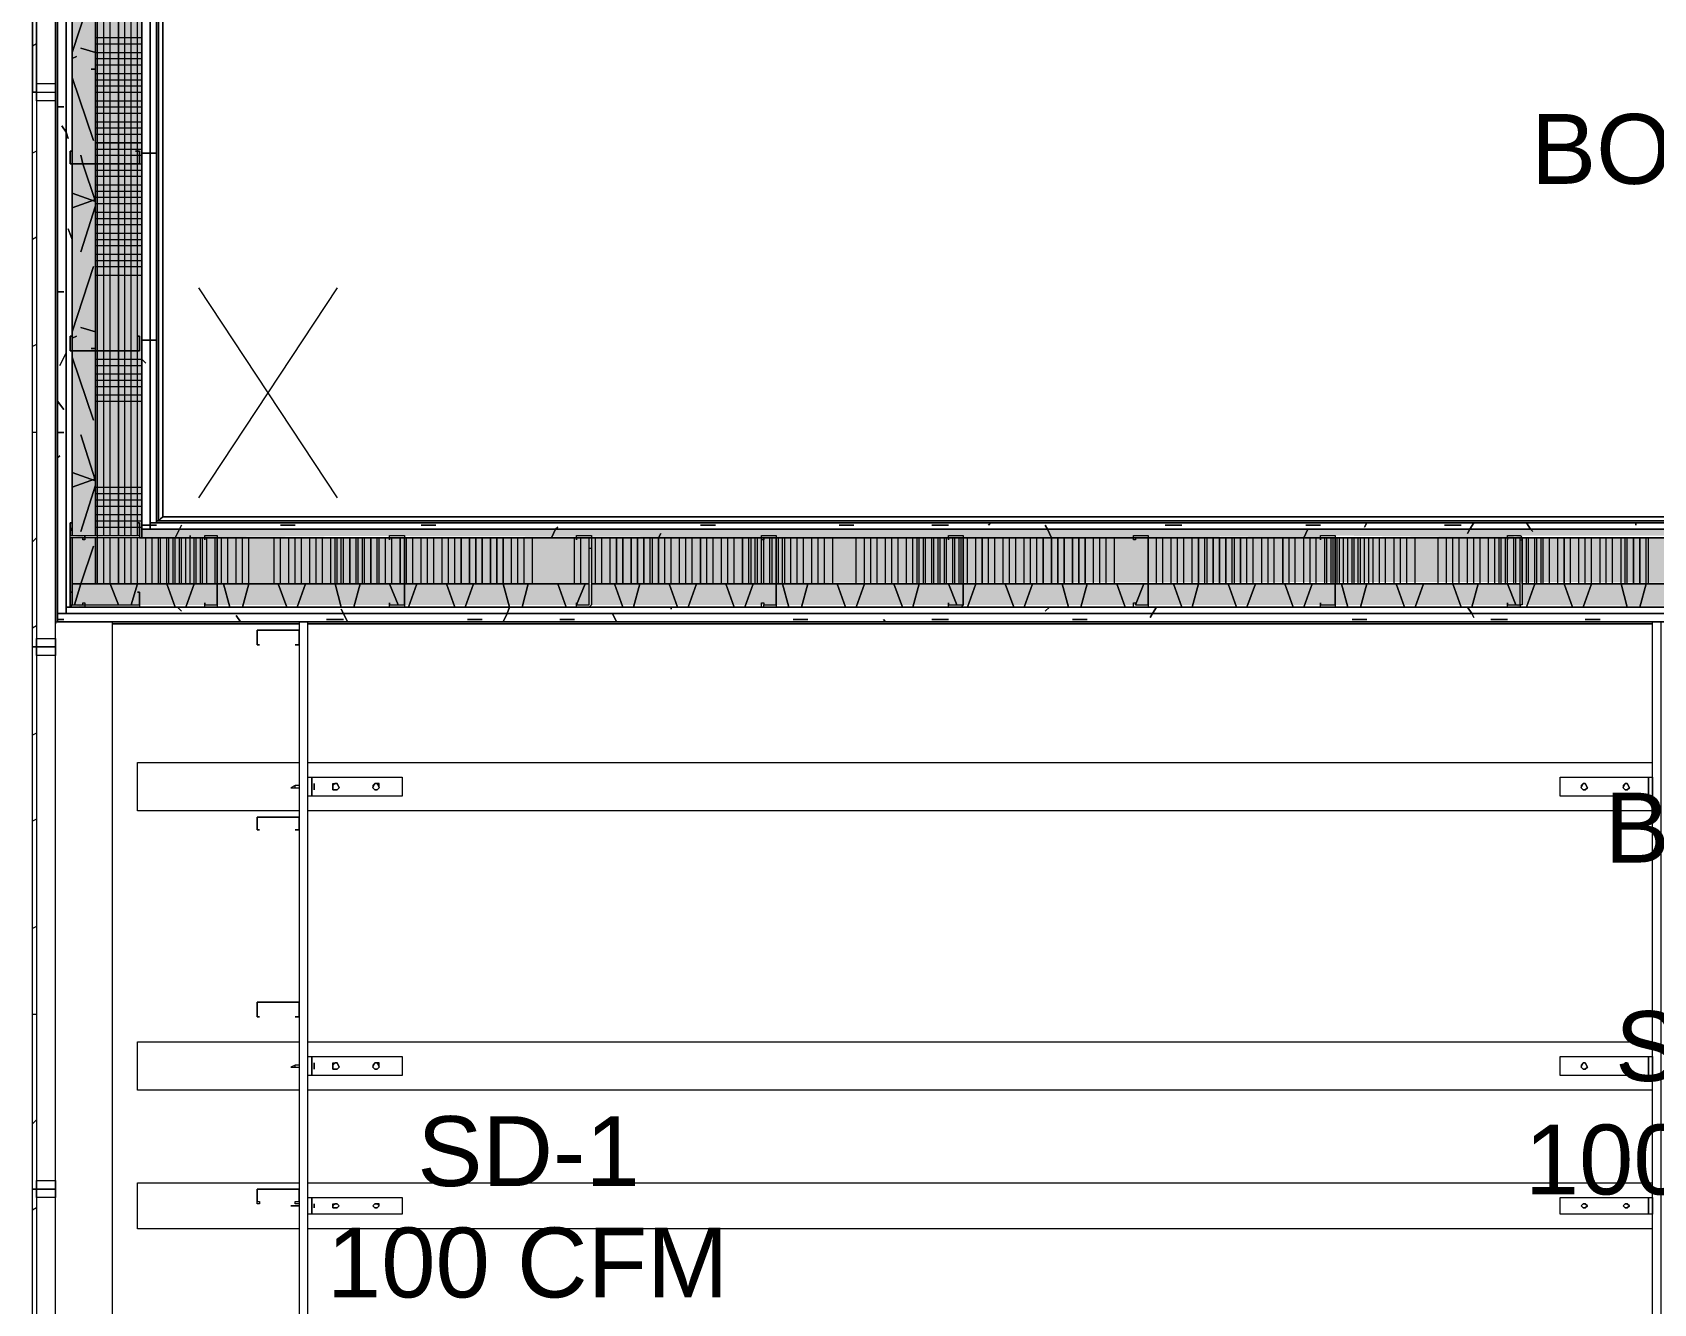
# Model space of a CAD drawing. Header units: metres. Extents: x 98 to 337, y -7 to 53.
# Drawn here: x 118.634 to 122.169, y 17.793 to 20.565 of the extents above; entities that cross this region are included whole.
import ezdxf

# ---------------------------------------------------------------- set-up
doc = ezdxf.new("R2010")
doc.units = ezdxf.units.M
doc.layers.add('PDF_Geometry', color=7, linetype='Continuous', lineweight=0, true_color=0xaaaaaa)
doc.layers.add('PDF_Solid Fills', color=7, linetype='Continuous', lineweight=0, true_color=0xffffff)
doc.layers.add('PDF_Text', color=7, linetype='Continuous', lineweight=0)
doc.styles.add('PDF Helvetica', font='')
doc.styles.get('PDF Helvetica').set_extended_font_data('Helvetica')

msp = doc.modelspace()

# ---------------------------------------------------------------- hatches: boundary and pattern name
at = {"layer": 'PDF_Solid Fills', "lineweight": 0, "transparency": 33554559}
h = msp.add_hatch(color=256, dxfattribs=at)
h.paths.add_polyline_path([(118.7711, 22.3084), (118.7711, 23.8295), (118.7207, 23.8295), (118.7207, 22.3084)])
h.paths.add_polyline_path([(118.7711, 19.4631), (118.7207, 19.4631), (118.7207, 19.3624), (118.7711, 19.3624)])
h.paths.add_polyline_path([(118.7711, 22.3038), (118.7207, 22.3038), (118.7207, 19.4677), (118.7711, 19.4677)])
h = msp.add_hatch(color=256, dxfattribs=at)
h.paths.add_polyline_path([(118.7711, 22.3084), (118.7711, 23.8295), (118.7207, 23.8295), (118.7207, 22.3084)])
h.paths.add_polyline_path([(118.7711, 19.4631), (118.7207, 19.4631), (118.7207, 19.3624), (118.7711, 19.3624)])
h.paths.add_polyline_path([(118.7711, 22.3038), (118.7207, 22.3038), (118.7207, 19.4677), (118.7711, 19.4677)])
for points in [[(118.8674, 19.4677), (118.8719, 19.4632), (118.8719, 23.7241), (118.7711, 23.7241), (118.7711, 19.4677)], [(121.0391, 19.4631), (121.0391, 19.4677), (121.0666, 19.4677), (121.4415, 19.4631), (121.4423, 19.4631), (121.4423, 19.4677), (121.4743, 19.4677), (121.863, 19.4631), (121.8638, 19.4631), (121.8638, 19.4677), (122.2533, 19.4677), (122.2853, 19.4631), (122.2854, 19.4631), (122.2854, 19.4677), (122.5327, 19.4677), (122.5327, 19.4815), (118.872, 19.4815), (118.872, 19.4631), (118.8723, 19.4631), (119.0094, 19.4677), (119.0369, 19.4677), (120.6279, 19.4631), (120.6314, 19.4631), (120.6314, 19.4677), (120.6588, 19.4677), (121.0383, 19.4631)], [(118.8732, 19.4631), (119.4126, 19.4677), (119.4447, 19.4677), (121.2186, 19.4631), (121.2224, 19.4631), (121.2224, 19.4677), (122.5327, 19.4677), (122.5327, 19.4815), (118.872, 19.4815), (118.872, 19.4631)], [(121.8822, 19.3669), (122.6381, 19.3624), (122.6381, 19.4631), (118.7711, 19.4631), (118.7711, 19.3624), (121.8776, 19.3669)], [(122.5236, 19.3165), (122.6885, 19.312), (122.6885, 19.3624), (118.7207, 19.3624), (118.7207, 19.3165)], [(121.8776, 19.3165), (122.6885, 19.312), (122.6885, 19.3624), (118.7253, 19.3624), (118.7253, 19.3165)]]:
    msp.add_hatch(color=256, dxfattribs=at).paths.add_polyline_path(points)
h = msp.add_hatch(color=256, dxfattribs=at)
h.paths.add_polyline_path([(118.7437, 19.4631), (118.7437, 19.4677), (118.7162, 19.4677)])
h.paths.add_polyline_path([(118.7483, 19.312), (118.7483, 19.3165), (118.7162, 19.3165)])
h = msp.add_hatch(color=256, dxfattribs=at)
h.paths.add_polyline_path([(121.8638, 19.4677), (121.8775, 19.4631), (121.8775, 19.4677)])
h.paths.add_polyline_path([(121.8775, 19.3165), (121.8638, 19.3165), (121.8775, 19.312)])

# ---------------------------------------------------------------- linework, layer by layer
at = {"layer": 'PDF_Geometry', "lineweight": 0}
for points in [[(118.6887, 19.4953), (118.6887, 19.2798), (122.7206, 19.2798), (122.7206, 19.4953), (122.7206, 23.692), (122.7206, 23.912), (118.6887, 23.912), (118.6887, 23.692)], [(118.6841, 23.8937), (118.6841, 19.2753)], [(118.6887, 23.8937), (118.6887, 19.2982), (118.7071, 19.2982), (118.7071, 23.8937)], [(122.7023, 19.2982), (122.7023, 19.312), (122.7023, 19.4953), (122.7023, 23.692), (122.7023, 23.8753), (122.7023, 23.8937), (118.7071, 23.8937), (118.7071, 23.8753), (118.7071, 23.692), (118.7071, 19.4953), (118.7071, 19.312), (118.7071, 19.2982)], [(118.8215, 23.7241), (118.8215, 23.5454), (118.8215, 23.1194), (118.8215, 22.7116), (118.8215, 22.3084), (118.8215, 21.9006), (118.8215, 21.4928), (118.8215, 21.0897), (118.8215, 20.6819), (118.8215, 20.2787), (118.8215, 19.8709), (118.8215, 19.4677), (118.8215, 19.8709), (118.8215, 20.2787), (118.8215, 20.6819), (118.8215, 21.0897), (118.8215, 21.4928), (118.8215, 21.9006), (118.8215, 22.3084), (118.8215, 22.7116), (118.8215, 23.1194), (118.8215, 23.5454)], [(118.872, 23.7104), (118.872, 19.4815), (118.8903, 19.4815), (118.8903, 23.7104)], [(122.519, 19.4815), (122.519, 19.4953), (122.519, 23.692), (122.519, 23.7104), (118.8903, 23.7104), (118.8903, 23.692), (118.8903, 19.4953), (118.8903, 19.4815)], [(118.904, 19.4953), (118.904, 23.692), (118.8903, 23.692), (118.8903, 19.4953)], [(118.904, 23.692), (122.5006, 23.692), (122.5006, 19.4953), (118.904, 19.4953)], [(118.904, 23.692), (118.904, 19.4953)], [(118.9178, 23.6829), (118.9178, 19.509)], [(122.4915, 22.6062), (122.4915, 19.509), (118.9178, 19.509), (118.9132, 19.5044), (118.9086, 19.4998), (118.904, 19.4998), (122.5006, 19.4998), (118.9086, 19.4998), (122.5006, 19.4998), (122.4961, 19.5044), (122.4915, 19.5044), (122.4915, 19.509)], [(118.7207, 19.4677), (118.7207, 19.4953), (118.7207, 19.8709), (118.7207, 20.2787), (118.7207, 20.6819), (118.7207, 21.0897), (118.7207, 21.4928), (118.7207, 21.9006), (118.7207, 22.3038), (118.7207, 21.9006), (118.7207, 21.4928), (118.7207, 21.0897), (118.7207, 20.6819), (118.7207, 20.2787), (118.7207, 19.8709)], [(118.7711, 22.3038), (118.7711, 21.9006), (118.7711, 21.4928), (118.7711, 21.0897), (118.7711, 20.6819), (118.7711, 20.2787), (118.7711, 19.8709), (118.7711, 19.4677), (118.7711, 19.4953), (118.7711, 19.8709), (118.7711, 20.2787), (118.7711, 20.6819), (118.7711, 21.0897), (118.7711, 21.4928), (118.7711, 21.9006)], [(118.6429, 19.2249), (118.6337, 19.2249), (118.6337, 20.4345), (118.6429, 20.4345)], [(118.8674, 20.2787), (118.8628, 20.2787), (118.7162, 20.2787), (118.7162, 20.3062), (118.7207, 20.3062), (118.7162, 20.3062), (118.7162, 20.2787), (118.8628, 20.2787), (118.8674, 20.2787), (118.8674, 20.3062)], [(118.872, 20.3245), (118.7711, 20.3245)], [(118.8582, 20.3062), (118.8674, 20.3062)], [(118.8674, 19.8709), (118.7162, 19.8709), (118.7162, 19.903), (118.7207, 19.903), (118.7162, 19.903), (118.7162, 19.8709), (118.8674, 19.8709), (118.8674, 19.903)], [(118.8628, 19.903), (118.8674, 19.903)], [(118.8674, 19.4677), (118.8674, 19.4631), (118.7162, 19.4631), (118.7162, 19.4677), (118.7162, 19.4953), (118.7207, 19.4953), (118.7162, 19.4953), (118.7162, 19.4677), (118.8674, 19.4677), (118.8674, 19.4953)], [(118.8628, 19.4953), (118.8674, 19.4953)], [(118.872, 19.4631), (122.5327, 19.4631), (122.5327, 19.4815), (118.872, 19.4815)], [(122.519, 19.4953), (118.8903, 19.4953), (118.8903, 19.4815), (122.519, 19.4815)], [(118.9636, 19.4953), (122.4044, 19.4953)], [(118.7162, 19.312), (118.7162, 19.3165), (118.7162, 19.4631), (118.7162, 19.4677), (118.7483, 19.4677), (118.7483, 19.4586), (118.7437, 19.4586), (118.7437, 19.4631), (118.7162, 19.4631), (118.7162, 19.3165), (118.7437, 19.3165), (118.7437, 19.3211), (118.7483, 19.3211), (118.7483, 19.312)], [(118.8215, 19.4631), (118.8215, 19.3624)], [(119.0369, 19.4677), (119.0369, 19.4631), (119.0369, 19.3165), (119.0369, 19.312), (119.0094, 19.312), (119.0094, 19.3211), (119.0094, 19.3165), (119.0369, 19.3165), (119.0369, 19.4631), (119.0094, 19.4631), (119.0094, 19.4586), (119.0094, 19.4677)], [(119.3255, 19.4631), (119.3255, 19.3624)], [(119.3713, 19.4631), (119.3713, 19.3624)], [(119.4447, 19.4677), (119.4447, 19.4631), (119.4447, 19.3165), (119.4447, 19.312), (119.4126, 19.312), (119.4126, 19.3211), (119.4126, 19.3165), (119.4447, 19.3165), (119.4447, 19.4631), (119.4126, 19.4631), (119.4126, 19.4586), (119.4126, 19.4677)], [(119.4356, 19.4631), (119.4356, 19.3624)], [(119.5684, 19.4631), (119.5684, 19.3624)], [(119.5867, 19.4631), (119.5867, 19.3624)], [(119.6004, 19.4631), (119.6004, 19.3624)], [(119.6142, 19.4631), (119.6142, 19.3624)], [(119.6325, 19.4631), (119.6325, 19.3624)], [(119.6462, 19.4631), (119.6462, 19.3624)], [(119.66, 19.4631), (119.66, 19.3624)], [(119.8479, 19.4677), (119.8525, 19.4677), (119.8525, 19.4631), (119.8525, 19.3165), (119.8479, 19.312), (119.8204, 19.312), (119.8204, 19.3211), (119.8204, 19.3165), (119.8479, 19.3165), (119.8479, 19.4631), (119.8204, 19.4631), (119.8204, 19.4586), (119.8204, 19.4677)], [(119.9074, 19.4631), (119.9074, 19.3624)], [(119.9211, 19.4631), (119.9211, 19.3624)], [(119.9395, 19.4631), (119.9395, 19.3624)], [(119.9533, 19.4631), (119.9533, 19.3624)], [(119.967, 19.4631), (119.967, 19.3624)], [(119.9991, 19.4631), (119.9991, 19.3624)], [(120.0907, 19.4631), (120.0907, 19.3624)], [(120.1823, 19.4631), (120.1823, 19.3624)], [(120.2557, 19.4677), (120.2557, 19.4631), (120.2557, 19.3165), (120.2557, 19.312), (120.2236, 19.312), (120.2236, 19.3211), (120.2282, 19.3211), (120.2282, 19.3165), (120.2557, 19.3165), (120.2557, 19.4631), (120.2282, 19.4631), (120.2282, 19.4586), (120.2236, 19.4586), (120.2236, 19.4677)], [(120.6588, 19.4677), (120.6634, 19.4677), (120.6634, 19.4631), (120.6634, 19.3165), (120.6588, 19.312), (120.6314, 19.312), (120.6314, 19.3211), (120.6314, 19.3165), (120.6588, 19.3165), (120.6634, 19.3165), (120.6634, 19.4631), (120.6588, 19.4631), (120.6314, 19.4631), (120.6314, 19.4586), (120.6314, 19.4677)], [(120.7046, 19.4631), (120.7046, 19.3624)], [(120.8375, 19.4631), (120.8375, 19.3624)], [(120.8558, 19.4631), (120.8558, 19.3624)], [(120.8696, 19.4631), (120.8696, 19.3624)], [(120.8833, 19.4631), (120.8833, 19.3624)], [(120.9017, 19.4631), (120.9017, 19.3624)], [(120.9154, 19.4631), (120.9154, 19.3624)], [(120.9291, 19.4631), (120.9291, 19.3624)], [(121.0666, 19.4677), (121.0666, 19.4631), (121.0666, 19.3165), (121.0666, 19.312), (121.0345, 19.312), (121.0345, 19.3211), (121.0391, 19.3211), (121.0391, 19.3165), (121.0666, 19.3165), (121.0666, 19.4631), (121.0391, 19.4631), (121.0391, 19.4586), (121.0345, 19.4586), (121.0345, 19.4677)], [(121.1766, 19.4631), (121.1766, 19.3624)], [(121.2086, 19.4631), (121.2086, 19.3624)], [(121.2224, 19.4631), (121.2224, 19.3624)], [(121.2361, 19.4631), (121.2361, 19.3624)], [(121.2682, 19.4631), (121.2682, 19.3624)], [(121.3599, 19.4631), (121.3599, 19.3624)], [(121.4743, 19.4677), (121.4743, 19.4631), (121.4743, 19.3165), (121.4743, 19.312), (121.4423, 19.312), (121.4423, 19.3211), (121.4423, 19.3165), (121.4743, 19.3165), (121.4743, 19.4631), (121.4423, 19.4631), (121.4423, 19.4586), (121.4423, 19.4677)], [(121.8776, 19.4677), (121.8822, 19.4631), (121.8822, 19.3165), (121.8776, 19.3165), (121.8776, 19.312), (121.85, 19.312), (121.85, 19.3211), (121.85, 19.3165), (121.8776, 19.3165), (121.8776, 19.4631), (121.85, 19.4631), (121.85, 19.4586), (121.85, 19.4677)], [(121.9738, 19.4631), (121.9738, 19.3624)], [(122.1249, 19.4631), (122.1249, 19.3624)], [(122.1387, 19.4631), (122.1387, 19.3624)], [(118.8674, 19.3165), (118.8674, 19.312), (118.7162, 19.312), (118.7162, 19.3165), (118.7162, 19.3441), (118.7207, 19.3441), (118.7162, 19.3441), (118.7162, 19.3165), (118.8674, 19.3165), (118.8674, 19.3441)], [(118.8628, 19.3441), (118.8674, 19.3441)], [(118.7071, 19.2982), (122.7023, 19.2982), (122.7023, 19.312), (118.7071, 19.312)], [(118.6887, 19.2798), (122.716, 19.2798), (122.716, 19.2982), (118.6887, 19.2982)], [(118.8078, 19.2753), (119.2156, 19.2753)], [(119.2339, 19.2753), (122.1662, 19.2753)], [(118.6429, 19.2432), (118.6841, 19.2432), (118.6841, 19.2249), (118.6429, 19.2249)], [(119.1285, 19.2295), (119.124, 19.2295)], [(118.6429, 18.0428), (118.6337, 18.0428), (118.6337, 19.2249), (118.6429, 19.2249)], [(118.6429, 19.2249), (118.6841, 19.2249), (118.6841, 19.2066), (118.6429, 19.2066)], [(119.2339, 18.8996), (119.2339, 18.9409), (119.2431, 18.9409), (119.4401, 18.9409), (119.4401, 18.8996), (119.2431, 18.8996)], [(119.2431, 18.8996), (119.2431, 18.9409)], [(119.2431, 18.9179), (119.2431, 18.9271), (119.2431, 18.9179), (119.2431, 18.9133)], [(119.2477, 18.9179), (119.2477, 18.9271), (119.2477, 18.9179), (119.2477, 18.9133)], [(119.3027, 18.9179), (119.2981, 18.9271), (119.2935, 18.9271), (119.2889, 18.9225), (119.2889, 18.9179), (119.2889, 18.9133), (119.2981, 18.9133)], [(119.2889, 18.9179), (119.2889, 18.9271), (119.2981, 18.9271), (119.3027, 18.9179), (119.2981, 18.9133), (119.2889, 18.9133)], [(119.3897, 18.9179), (119.3897, 18.9271), (119.3805, 18.9271), (119.3759, 18.9225), (119.3759, 18.9179), (119.3805, 18.9133), (119.3851, 18.9133)], [(119.3759, 18.9179), (119.3805, 18.9271), (119.3851, 18.9271), (119.3897, 18.9179), (119.3851, 18.9133), (119.3805, 18.9133)], [(122.1662, 18.8996), (122.1571, 18.8996), (121.9646, 18.8996), (121.9646, 18.9409), (122.1571, 18.9409), (122.1662, 18.9409)], [(122.0242, 18.9179), (122.0196, 18.9271), (122.015, 18.9271), (122.0105, 18.9225), (122.0105, 18.9179), (122.015, 18.9133), (122.0196, 18.9133)], [(122.0105, 18.9179), (122.015, 18.9271), (122.0196, 18.9271), (122.0242, 18.9179), (122.0196, 18.9133), (122.015, 18.9133)], [(122.1158, 18.9179), (122.1112, 18.9271), (122.1067, 18.9271), (122.1021, 18.9225), (122.1021, 18.9179), (122.1067, 18.9133), (122.1112, 18.9133)], [(122.1021, 18.9179), (122.1067, 18.9271), (122.1112, 18.9271), (122.1158, 18.9179), (122.1112, 18.9133), (122.1067, 18.9133)], [(122.1571, 18.8996), (122.1571, 18.9409)], [(122.1571, 18.9179), (122.1571, 18.9271), (122.1571, 18.9179), (122.1571, 18.9133), (122.1571, 18.9179), (122.1571, 18.9271), (122.1571, 18.9179), (122.1571, 18.9133)], [(119.1285, 18.8263), (119.124, 18.8263)], [(119.1285, 18.4185), (119.124, 18.4185)], [(119.2339, 18.2903), (119.2339, 18.3315), (119.2431, 18.3315), (119.4401, 18.3315), (119.4401, 18.2903), (119.2431, 18.2903)], [(119.2431, 18.2903), (119.2431, 18.3315)], [(119.2431, 18.3086), (119.2431, 18.3177), (119.2431, 18.3086), (119.2431, 18.304)], [(119.2477, 18.3086), (119.2477, 18.3177), (119.2477, 18.3086), (119.2477, 18.304)], [(119.3027, 18.3086), (119.2981, 18.3177), (119.2935, 18.3177), (119.2889, 18.3131), (119.2889, 18.3086), (119.2889, 18.304), (119.2981, 18.304)], [(119.2889, 18.3086), (119.2889, 18.3177), (119.2981, 18.3177), (119.3027, 18.3086), (119.2981, 18.304), (119.2889, 18.304)], [(119.3897, 18.3086), (119.3897, 18.3177), (119.3805, 18.3177), (119.3759, 18.3131), (119.3759, 18.3086), (119.3805, 18.304), (119.3851, 18.304)], [(119.3759, 18.3086), (119.3805, 18.3177), (119.3851, 18.3177), (119.3897, 18.3086), (119.3851, 18.304), (119.3805, 18.304)], [(122.1662, 18.2903), (122.1571, 18.2903), (121.9646, 18.2903), (121.9646, 18.3315), (122.1571, 18.3315), (122.1662, 18.3315)], [(122.0242, 18.3086), (122.0196, 18.3177), (122.015, 18.3177), (122.0105, 18.3131), (122.0105, 18.3086), (122.015, 18.304), (122.0196, 18.304)], [(122.0105, 18.3086), (122.015, 18.3177), (122.0196, 18.3177), (122.0242, 18.3086), (122.0196, 18.304), (122.015, 18.304)], [(122.1158, 18.3086), (122.1112, 18.3177), (122.1067, 18.3177), (122.1021, 18.3131), (122.1021, 18.3086), (122.1067, 18.304), (122.1112, 18.304)], [(122.1021, 18.3086), (122.1067, 18.3177), (122.1112, 18.3177), (122.1158, 18.3086), (122.1112, 18.304), (122.1067, 18.304)], [(122.1571, 18.2903), (122.1571, 18.3315)], [(122.1571, 18.3086), (122.1571, 18.3177), (122.1571, 18.3086), (122.1571, 18.304), (122.1571, 18.3086), (122.1571, 18.3177), (122.1571, 18.3086), (122.1571, 18.304)], [(118.6429, 16.8241), (118.6337, 16.8241), (118.6337, 18.0428), (118.6429, 18.0428)], [(118.6429, 18.0612), (118.6841, 18.0612), (118.6841, 18.0428), (118.6429, 18.0428)], [(118.6429, 18.0428), (118.6841, 18.0428), (118.6841, 18.0245), (118.6429, 18.0245)], [(119.2339, 17.9878), (119.2339, 18.0245), (119.2431, 18.0245), (119.4401, 18.0245), (119.4401, 17.9878), (119.2431, 17.9878)], [(119.2431, 17.9878), (119.2431, 18.0245)], [(119.2431, 18.0062), (119.2431, 18.0108), (119.2431, 18.0062), (119.2431, 18.0016)], [(119.2477, 18.0062), (119.2477, 18.0108), (119.2477, 18.0062), (119.2477, 18.0016)], [(119.3027, 18.0062), (119.2981, 18.0108), (119.2935, 18.0108), (119.2889, 18.0062), (119.2889, 18.0016), (119.2981, 18.0016)], [(119.2889, 18.0062), (119.2889, 18.0108), (119.2981, 18.0108), (119.3027, 18.0062), (119.2981, 18.0016), (119.2889, 18.0016)], [(119.3897, 18.0062), (119.3897, 18.0108), (119.3805, 18.0108), (119.3759, 18.0062), (119.3805, 18.0016), (119.3851, 18.0016)], [(119.3759, 18.0062), (119.3805, 18.0108), (119.3851, 18.0108), (119.3897, 18.0062), (119.3851, 18.0016), (119.3805, 18.0016)], [(122.1662, 17.9878), (122.1571, 17.9878), (121.9646, 17.9878), (121.9646, 18.0245), (122.1571, 18.0245), (122.1662, 18.0245)], [(122.0242, 18.0062), (122.0196, 18.0108), (122.015, 18.0108), (122.0105, 18.0062), (122.015, 18.0016), (122.0196, 18.0016)], [(122.0105, 18.0062), (122.015, 18.0108), (122.0196, 18.0108), (122.0242, 18.0062), (122.0196, 18.0016), (122.015, 18.0016)], [(122.1158, 18.0062), (122.1112, 18.0108), (122.1067, 18.0108), (122.1021, 18.0062), (122.1067, 18.0016), (122.1112, 18.0016)], [(122.1021, 18.0062), (122.1067, 18.0108), (122.1112, 18.0108), (122.1158, 18.0062), (122.1112, 18.0016), (122.1067, 18.0016)], [(122.1571, 17.9878), (122.1571, 18.0245)], [(122.1571, 18.0062), (122.1571, 18.0108), (122.1571, 18.0062), (122.1571, 18.0016), (122.1571, 18.0062), (122.1571, 18.0108), (122.1571, 18.0062), (122.1571, 18.0016)]]:
    msp.add_lwpolyline(points, close=True, dxfattribs=at)
for points in [[(118.6887, 23.9074), (118.6887, 19.2798), (118.6887, 23.9074)], [(118.6887, 19.2982), (118.6887, 19.4953), (118.6887, 19.2982), (118.6887, 19.2798), (118.6887, 23.8937)], [(118.6887, 23.8937), (118.6887, 19.2798), (122.716, 19.2798), (122.7206, 19.2798), (118.8536, 19.2798), (122.7206, 19.2798), (122.7252, 19.2753), (122.7114, 19.2753), (122.7252, 19.2753), (122.7252, 20.4162), (122.7252, 19.2753), (122.7206, 19.2798), (122.7206, 20.4162)], [(118.7207, 22.3084), (118.7207, 22.7116), (118.7207, 23.1194), (118.7207, 23.5454), (118.7207, 23.8753), (118.7071, 23.8753), (118.7071, 19.312), (118.7207, 19.312)], [(118.8033, 19.4677), (118.8033, 19.8709), (118.8033, 20.2787), (118.8033, 20.6819), (118.8033, 21.0897), (118.8033, 21.4928), (118.8033, 21.9006), (118.8033, 22.3084), (118.8033, 22.7116), (118.8033, 23.1194), (118.8033, 23.5454), (118.8033, 23.7241), (118.8033, 23.8295)], [(118.8628, 19.4677), (118.8628, 19.8709), (118.8628, 23.7241), (118.8628, 23.8295)], [(122.6381, 23.692), (122.6381, 23.6874), (122.6381, 23.8295), (122.6885, 23.8295), (122.6885, 19.3624), (122.6381, 19.3624), (122.6381, 19.7518), (122.6381, 20.1596), (122.6381, 20.5627), (122.6381, 20.1596), (122.6381, 19.7518), (122.6381, 19.4953), (122.6381, 19.4631), (122.6381, 19.3624), (122.5282, 19.3624), (122.2854, 19.3624), (121.8822, 19.3624), (121.8822, 19.4631)], [(122.6885, 23.692), (122.6885, 19.4953), (122.6885, 19.3624), (122.6885, 19.312), (118.7207, 19.312), (122.6885, 19.312), (122.6885, 19.3624), (122.5282, 19.3624), (122.2854, 19.3624), (121.8822, 19.3624), (122.2854, 19.3624), (122.5282, 19.3624), (122.6381, 19.3624), (122.6381, 19.4631), (118.8674, 19.4631), (118.872, 19.4631), (118.872, 23.7241)], [(122.5327, 23.692), (122.5327, 23.7104), (122.5327, 23.7241), (118.872, 23.7241), (118.872, 23.7104), (118.872, 23.692), (118.872, 19.4953), (118.872, 19.4815), (118.872, 19.4631), (122.5327, 19.4631), (122.5327, 19.4815), (122.5327, 19.4953), (122.5327, 19.7518), (122.5327, 20.1596), (122.5327, 20.5627), (122.5327, 20.1596), (122.5327, 19.7518), (122.5327, 19.4631), (122.6381, 19.4631), (122.6381, 19.7518), (122.6381, 20.1596), (122.6381, 20.5627)], [(118.6887, 23.692), (118.6887, 19.4953)], [(118.9178, 23.6829), (118.9178, 19.509), (118.9132, 19.5044), (118.9086, 19.4998), (118.904, 19.4998), (118.904, 23.692)], [(118.904, 23.692), (118.904, 19.4953), (122.5006, 19.4953), (122.5006, 23.692)], [(118.904, 23.692), (118.904, 19.4998), (118.9086, 19.4998), (118.9132, 19.5044), (118.9178, 19.509), (118.9132, 19.5044), (118.9086, 19.4998), (118.904, 19.4998), (122.5006, 19.4998), (118.9086, 19.4998), (122.5006, 19.4998), (122.4961, 19.5044), (122.4915, 19.5044), (122.4915, 19.509), (122.4915, 22.6062)], [(118.904, 23.692), (118.904, 19.4953), (118.904, 23.692)], [(118.9086, 23.692), (118.9086, 19.4998), (118.9086, 23.692), (118.9086, 19.4998), (118.9086, 23.692)], [(118.9178, 23.6829), (118.9178, 19.509), (122.4915, 19.509), (122.4915, 19.5044), (122.4961, 19.5044), (122.5006, 19.4998), (122.5006, 22.6062)], [(122.5006, 22.6062), (122.5006, 19.4998), (122.4961, 19.5044), (122.4915, 19.5044), (122.4915, 19.509), (118.9178, 19.509), (122.4915, 19.509), (122.4915, 22.6062)], [(118.7207, 19.4677), (118.7207, 19.8709), (118.7207, 20.2787), (118.7207, 20.6819), (118.7207, 21.0897), (118.7207, 21.4928), (118.7207, 21.9006), (118.7207, 22.3038)], [(118.7711, 22.3038), (118.7711, 21.9006), (118.7711, 21.4928), (118.7711, 21.0897), (118.7711, 20.6819), (118.7711, 20.2787), (118.7711, 19.8709), (118.7711, 19.4677)], [(118.7757, 19.3624), (118.7757, 19.4631), (118.7757, 19.8709), (118.7757, 20.2787), (118.7757, 20.6819), (118.7757, 21.0897), (118.7757, 21.4928), (118.7757, 21.9006), (118.7757, 22.3038)], [(118.7895, 19.4677), (118.7895, 19.8709), (118.7895, 20.2787), (118.7895, 20.6819), (118.7895, 21.0897), (118.7895, 21.4928), (118.7895, 21.9006), (118.7895, 22.3038)], [(118.8353, 19.4677), (118.8353, 19.8709), (118.8353, 20.2787), (118.8353, 20.6819), (118.8353, 21.0897), (118.8353, 21.4928), (118.8353, 21.9006), (118.8353, 22.3038)], [(118.8491, 19.4677), (118.8491, 19.8709), (118.8491, 20.2787), (118.8491, 20.6819), (118.8491, 21.0897), (118.8491, 21.4928), (118.8491, 21.9006), (118.8491, 22.3038)], [(118.6841, 20.4345), (118.6841, 20.4162), (118.6429, 20.4162), (118.6429, 20.4345), (118.6841, 20.4345), (118.6841, 20.4528), (118.6429, 20.4528), (118.6429, 20.4345), (118.6841, 20.4345), (118.6841, 20.4528), (118.6429, 20.4528), (118.6429, 20.4345), (118.6429, 21.6578), (118.6337, 21.6578), (118.6337, 20.4345), (118.6337, 21.6578), (118.6429, 21.6578), (118.6429, 20.4345), (118.6337, 20.4345)], [(118.6429, 20.5399), (118.6337, 20.5353)], [(118.7711, 20.5536), (118.872, 20.5536)], [(118.7711, 20.5399), (118.872, 20.5399)], [(118.7711, 20.5215), (118.872, 20.5215)], [(118.7711, 20.5078), (118.872, 20.5078)], [(118.7711, 20.4941), (118.872, 20.4941)], [(118.7711, 20.4757), (118.872, 20.4757)], [(118.7711, 20.462), (118.872, 20.462)], [(118.7711, 20.4482), (118.872, 20.4482)], [(118.7711, 20.4345), (118.872, 20.4345)], [(118.7711, 20.4162), (118.872, 20.4162)], [(118.7711, 20.4024), (118.872, 20.4024)], [(118.7711, 20.3886), (118.872, 20.3886)], [(118.7711, 20.3703), (118.872, 20.3703)], [(118.7711, 20.3566), (118.872, 20.3566)], [(118.7711, 20.3428), (118.872, 20.3428)], [(118.6429, 20.3062), (118.6337, 20.3016)], [(118.7711, 20.3108), (118.872, 20.3108)], [(118.7711, 20.297), (118.8674, 20.297), (118.872, 20.297)], [(118.7711, 20.2787), (118.8674, 20.2787), (118.872, 20.2787)], [(118.7711, 20.265), (118.872, 20.265)], [(118.7711, 20.2512), (118.872, 20.2512)], [(118.7711, 20.2329), (118.872, 20.2329)], [(118.7711, 20.2192), (118.872, 20.2192)], [(118.7711, 20.2054), (118.872, 20.2054)], [(118.7711, 20.1916), (118.872, 20.1916)], [(118.7711, 20.1733), (118.872, 20.1733)], [(118.7711, 20.1596), (118.872, 20.1596)], [(118.6429, 20.1183), (118.6337, 20.1137)], [(118.7711, 20.1458), (118.872, 20.1458)], [(118.7711, 20.1275), (118.872, 20.1275)], [(118.7711, 20.1137), (118.872, 20.1137)], [(118.7711, 20.1), (118.872, 20.1)], [(118.7711, 20.0817), (118.872, 20.0817)], [(118.7711, 20.0679), (118.872, 20.0679)], [(118.7711, 20.0542), (118.872, 20.0542)], [(118.7711, 20.0359), (118.872, 20.0359)], [(119.2981, 20.0084), (118.9956, 19.5502)], [(118.9956, 20.0084), (119.2981, 19.5502)], [(118.6429, 19.8847), (118.6337, 19.8801)], [(118.7711, 19.8526), (118.872, 19.8526)], [(118.7711, 19.8388), (118.872, 19.8388)], [(118.7711, 19.8205), (118.872, 19.8205)], [(118.7711, 19.8068), (118.872, 19.8068)], [(118.7711, 19.793), (118.872, 19.793)], [(118.7711, 19.7747), (118.872, 19.7747)], [(118.7711, 19.761), (118.872, 19.761)], [(118.6429, 19.6922), (118.6337, 19.6922)], [(118.7711, 19.5731), (118.872, 19.5731)], [(118.7711, 19.5593), (118.872, 19.5593)], [(118.7711, 19.5456), (118.872, 19.5456)], [(118.7711, 19.5319), (118.872, 19.5319)], [(118.7711, 19.5136), (118.872, 19.5136)], [(118.7711, 19.4998), (118.872, 19.4998)], [(118.7711, 19.4861), (118.8674, 19.4861), (118.872, 19.4861)], [(122.5006, 19.4953), (118.904, 19.4953), (122.5006, 19.4953)], [(118.6429, 19.4631), (118.6337, 19.454)], [(118.7207, 19.4631), (118.7207, 19.3624), (118.7207, 19.3165), (118.7207, 19.4631), (118.7207, 19.3624), (118.7711, 19.3624), (118.7711, 19.4631), (118.7711, 19.3624), (119.0369, 19.3624), (119.4447, 19.3624), (119.8479, 19.3624), (119.8479, 19.4631)], [(118.7711, 19.4631), (118.7711, 19.3624), (119.0369, 19.3624), (119.4447, 19.3624), (119.8479, 19.3624), (119.4447, 19.3624), (119.0369, 19.3624), (118.7207, 19.3624), (118.7207, 19.3165)], [(118.7895, 19.3624), (118.7895, 19.4631)], [(118.8033, 19.3624), (118.8033, 19.4631)], [(118.8353, 19.3624), (118.8353, 19.4631)], [(118.8491, 19.3624), (118.8491, 19.4631)], [(118.8628, 19.3624), (118.8628, 19.4631)], [(118.8812, 19.3624), (118.8812, 19.4631)], [(118.8949, 19.3624), (118.8949, 19.4631)], [(118.9086, 19.3624), (118.9086, 19.4631)], [(118.9132, 19.3624), (118.9132, 19.4631)], [(118.9269, 19.3624), (118.9269, 19.4631)], [(118.9315, 19.3624), (118.9315, 19.4631)], [(118.9407, 19.3624), (118.9407, 19.4631)], [(118.9453, 19.3624), (118.9453, 19.4631)], [(118.9544, 19.3624), (118.9544, 19.4631)], [(118.959, 19.3624), (118.959, 19.4631)], [(118.9682, 19.3624), (118.9682, 19.4631)], [(118.9774, 19.3624), (118.9774, 19.4631)], [(118.9865, 19.3624), (118.9865, 19.4631)], [(118.9911, 19.3624), (118.9911, 19.4631)], [(119.0002, 19.3624), (119.0002, 19.4631)], [(119.0048, 19.3624), (119.0048, 19.4631)], [(119.014, 19.3624), (119.014, 19.4631)], [(119.0323, 19.3624), (119.0323, 19.4631)], [(119.046, 19.3624), (119.046, 19.4631)], [(119.0598, 19.3624), (119.0598, 19.4631)], [(119.0782, 19.3624), (119.0782, 19.4631)], [(119.0919, 19.3624), (119.0919, 19.4631)], [(119.1056, 19.3624), (119.1056, 19.4631)], [(119.1607, 19.3624), (119.1607, 19.4631)], [(119.1744, 19.3624), (119.1744, 19.4631)], [(119.1927, 19.3624), (119.1927, 19.4631)], [(119.2064, 19.3624), (119.2064, 19.4631)], [(119.2202, 19.3624), (119.2202, 19.4631)], [(119.2385, 19.3624), (119.2385, 19.4631)], [(119.2523, 19.3624), (119.2523, 19.4631)], [(119.266, 19.3624), (119.266, 19.4631)], [(119.2843, 19.3624), (119.2843, 19.4631)], [(119.2935, 19.3624), (119.2935, 19.4631)], [(119.2981, 19.3624), (119.2981, 19.4631)], [(119.3072, 19.3624), (119.3072, 19.4631)], [(119.3118, 19.3624), (119.3118, 19.4631)], [(119.3393, 19.3624), (119.3393, 19.4631)], [(119.3439, 19.3624), (119.3439, 19.4631)], [(119.3531, 19.3624), (119.3531, 19.4631)], [(119.3576, 19.3624), (119.3576, 19.4631)], [(119.3851, 19.3624), (119.3851, 19.4631)], [(119.3897, 19.3624), (119.3897, 19.4631)], [(119.4034, 19.3624), (119.4034, 19.4631)], [(119.4172, 19.3624), (119.4172, 19.4631)], [(119.4493, 19.3624), (119.4493, 19.4631)], [(119.463, 19.3624), (119.463, 19.4631)], [(119.4813, 19.3624), (119.4813, 19.4631)], [(119.4951, 19.3624), (119.4951, 19.4631)], [(119.5088, 19.3624), (119.5088, 19.4631)], [(119.5272, 19.3624), (119.5272, 19.4631)], [(119.5409, 19.3624), (119.5409, 19.4631)], [(119.5546, 19.3624), (119.5546, 19.4631)], [(119.6783, 19.3624), (119.6783, 19.4631)], [(119.6921, 19.3624), (119.6921, 19.4631)], [(119.7059, 19.3624), (119.7059, 19.4631)], [(119.7242, 19.3624), (119.7242, 19.4631)], [(119.8158, 19.3624), (119.8158, 19.4631)], [(119.8295, 19.3624), (119.8295, 19.4631)], [(119.8525, 19.3624), (120.2557, 19.3624), (120.6634, 19.3624), (121.0666, 19.3624), (121.4743, 19.3624), (121.8776, 19.3624), (121.4743, 19.3624), (121.0666, 19.3624), (120.6634, 19.3624), (120.2557, 19.3624), (119.8525, 19.3624), (120.2557, 19.3624), (120.6634, 19.3624), (121.0666, 19.3624), (121.4743, 19.3624), (121.8776, 19.3624), (121.8776, 19.4631)], [(119.8616, 19.3624), (119.8616, 19.4631)], [(119.8753, 19.3624), (119.8753, 19.4631)], [(119.8937, 19.3624), (119.8937, 19.4631)], [(119.9808, 19.3624), (119.9808, 19.4631)], [(119.9854, 19.3624), (119.9854, 19.4631)], [(120.0128, 19.3624), (120.0128, 19.4631)], [(120.0265, 19.3624), (120.0265, 19.4631)], [(120.0449, 19.3624), (120.0449, 19.4631)], [(120.0586, 19.3624), (120.0586, 19.4631)], [(120.0724, 19.3624), (120.0724, 19.4631)], [(120.1044, 19.3624), (120.1044, 19.4631)], [(120.1182, 19.3624), (120.1182, 19.4631)], [(120.1365, 19.3624), (120.1365, 19.4631)], [(120.1502, 19.3624), (120.1502, 19.4631)], [(120.164, 19.3624), (120.164, 19.4631)], [(120.196, 19.3624), (120.196, 19.4631)], [(120.2006, 19.3624), (120.2006, 19.4631)], [(120.2098, 19.3624), (120.2098, 19.4631)], [(120.2144, 19.3624), (120.2144, 19.4631)], [(120.2236, 19.3624), (120.2236, 19.4631)], [(120.2282, 19.3624), (120.2282, 19.4631)], [(120.2419, 19.3624), (120.2419, 19.4631)], [(120.2465, 19.3624), (120.2465, 19.4631)], [(120.2557, 19.3624), (120.2557, 19.4631)], [(120.2603, 19.3624), (120.2603, 19.4631)], [(120.2694, 19.3624), (120.2694, 19.4631)], [(120.274, 19.3624), (120.274, 19.4631)], [(120.2877, 19.3624), (120.2877, 19.4631)], [(120.3014, 19.3624), (120.3014, 19.4631)], [(120.3152, 19.3624), (120.3152, 19.4631)], [(120.3335, 19.3624), (120.3335, 19.4631)], [(120.3473, 19.3624), (120.3473, 19.4631)], [(120.361, 19.3624), (120.361, 19.4631)], [(120.3793, 19.3624), (120.3793, 19.4631)], [(120.4297, 19.3624), (120.4297, 19.4631)], [(120.4481, 19.3624), (120.4481, 19.4631)], [(120.4618, 19.3624), (120.4618, 19.4631)], [(120.4755, 19.3624), (120.4755, 19.4631)], [(120.4939, 19.3624), (120.4939, 19.4631)], [(120.5076, 19.3624), (120.5076, 19.4631)], [(120.5214, 19.3624), (120.5214, 19.4631)], [(120.5397, 19.3624), (120.5397, 19.4631)], [(120.5534, 19.3624), (120.5534, 19.4631)], [(120.5626, 19.3624), (120.5626, 19.4631)], [(120.5672, 19.3624), (120.5672, 19.4631)], [(120.5763, 19.3624), (120.5763, 19.4631)], [(120.5809, 19.3624), (120.5809, 19.4631)], [(120.5947, 19.3624), (120.5947, 19.4631)], [(120.5993, 19.3624), (120.5993, 19.4631)], [(120.6084, 19.3624), (120.6084, 19.4631)], [(120.613, 19.3624), (120.613, 19.4631)], [(120.6222, 19.3624), (120.6222, 19.4631)], [(120.6268, 19.3624), (120.6268, 19.4631)], [(120.6405, 19.3624), (120.6405, 19.4631)], [(120.6451, 19.3624), (120.6451, 19.4631)], [(120.6542, 19.3624), (120.6542, 19.4631)], [(120.6588, 19.3624), (120.6588, 19.4631)], [(120.6726, 19.3624), (120.6726, 19.4631)], [(120.6909, 19.3624), (120.6909, 19.4631)], [(120.7184, 19.3624), (120.7184, 19.4631)], [(120.7322, 19.3624), (120.7322, 19.4631)], [(120.7504, 19.3624), (120.7504, 19.4631)], [(120.7642, 19.3624), (120.7642, 19.4631)], [(120.778, 19.3624), (120.778, 19.4631)], [(120.7963, 19.3624), (120.7963, 19.4631)], [(120.8101, 19.3624), (120.8101, 19.4631)], [(120.8238, 19.3624), (120.8238, 19.4631)], [(120.9475, 19.3624), (120.9475, 19.4631)], [(120.9612, 19.3624), (120.9612, 19.4631)], [(120.9749, 19.3624), (120.9749, 19.4631)], [(120.9933, 19.3624), (120.9933, 19.4631)], [(121.085, 19.3624), (121.085, 19.4631)], [(121.0987, 19.3624), (121.0987, 19.4631)], [(121.117, 19.3624), (121.117, 19.4631)], [(121.1307, 19.3624), (121.1307, 19.4631)], [(121.1445, 19.3624), (121.1445, 19.4631)], [(121.1628, 19.3624), (121.1628, 19.4631)], [(121.1903, 19.3624), (121.1903, 19.4631)], [(121.1949, 19.3624), (121.1949, 19.4631)], [(121.2498, 19.3624), (121.2498, 19.4631)], [(121.2544, 19.3624), (121.2544, 19.4631)], [(121.282, 19.3624), (121.282, 19.4631)], [(121.2956, 19.3624), (121.2956, 19.4631)], [(121.314, 19.3624), (121.314, 19.4631)], [(121.3278, 19.3624), (121.3278, 19.4631)], [(121.3415, 19.3624), (121.3415, 19.4631)], [(121.3736, 19.3624), (121.3736, 19.4631)], [(121.3873, 19.3624), (121.3873, 19.4631)], [(121.4056, 19.3624), (121.4056, 19.4631)], [(121.4194, 19.3624), (121.4194, 19.4631)], [(121.4331, 19.3624), (121.4331, 19.4631)], [(121.4515, 19.3624), (121.4515, 19.4631)], [(121.4561, 19.3624), (121.4561, 19.4631)], [(121.4652, 19.3624), (121.4652, 19.4631)], [(121.4698, 19.3624), (121.4698, 19.4631)], [(121.4789, 19.3624), (121.4789, 19.4631)], [(121.4835, 19.3624), (121.4835, 19.4631)], [(121.4927, 19.3624), (121.4927, 19.4631)], [(121.5019, 19.3624), (121.5019, 19.4631)], [(121.5111, 19.3624), (121.5111, 19.4631)], [(121.5156, 19.3624), (121.5156, 19.4631)], [(121.5247, 19.3624), (121.5247, 19.4631)], [(121.5293, 19.3624), (121.5293, 19.4631)], [(121.5385, 19.3624), (121.5385, 19.4631)], [(121.5477, 19.3624), (121.5477, 19.4631)], [(121.5569, 19.3624), (121.5569, 19.4631)], [(121.5706, 19.3624), (121.5706, 19.4631)], [(121.5843, 19.3624), (121.5843, 19.4631)], [(121.6027, 19.3624), (121.6027, 19.4631)], [(121.6164, 19.3624), (121.6164, 19.4631)], [(121.6302, 19.3624), (121.6302, 19.4631)], [(121.6485, 19.3624), (121.6485, 19.4631)], [(121.6989, 19.3624), (121.6989, 19.4631)], [(121.7172, 19.3624), (121.7172, 19.4631)], [(121.731, 19.3624), (121.731, 19.4631)], [(121.7447, 19.3624), (121.7447, 19.4631)], [(121.763, 19.3624), (121.763, 19.4631)], [(121.7768, 19.3624), (121.7768, 19.4631)], [(121.7905, 19.3624), (121.7905, 19.4631)], [(121.8088, 19.3624), (121.8088, 19.4631)], [(121.8226, 19.3624), (121.8226, 19.4631)], [(121.8318, 19.3624), (121.8318, 19.4631)], [(121.8363, 19.3624), (121.8363, 19.4631)], [(121.8455, 19.3624), (121.8455, 19.4631)], [(121.85, 19.3624), (121.85, 19.4631)], [(121.8638, 19.3624), (121.8638, 19.4631)], [(121.8684, 19.3624), (121.8684, 19.4631)], [(121.8913, 19.3624), (121.8913, 19.4631)], [(121.8959, 19.3624), (121.8959, 19.4631)], [(121.9097, 19.3624), (121.9097, 19.4631)], [(121.9142, 19.3624), (121.9142, 19.4631)], [(121.9234, 19.3624), (121.9234, 19.4631)], [(121.928, 19.3624), (121.928, 19.4631)], [(121.9417, 19.3624), (121.9417, 19.4631)], [(121.96, 19.3624), (121.96, 19.4631)], [(121.9875, 19.3624), (121.9875, 19.4631)], [(122.0059, 19.3624), (122.0059, 19.4631)], [(122.0196, 19.3624), (122.0196, 19.4631)], [(122.0333, 19.3624), (122.0333, 19.4631)], [(122.0517, 19.3624), (122.0517, 19.4631)], [(122.0654, 19.3624), (122.0654, 19.4631)], [(122.0791, 19.3624), (122.0791, 19.4631)], [(122.0975, 19.3624), (122.0975, 19.4631)], [(122.1067, 19.3624), (122.1067, 19.4631)], [(122.1112, 19.3624), (122.1112, 19.4631)], [(122.1525, 19.3624), (122.1525, 19.4631)], [(122.1571, 19.3624), (122.1571, 19.4631)], [(118.6429, 19.2707), (118.6337, 19.2662)], [(118.6841, 15.5183), (118.6841, 19.2798), (118.8078, 19.2798), (118.8078, 15.5183)], [(118.6887, 19.2798), (122.7206, 19.2798), (118.6887, 19.2798)], [(119.2339, 15.5183), (119.2339, 19.2798), (119.2156, 19.2798), (119.2156, 15.5183)], [(122.1662, 15.5183), (122.1662, 19.2798), (122.1846, 19.2798), (122.1846, 15.5183)], [(119.2156, 19.2295), (119.2064, 19.2295), (119.2156, 19.2295), (119.2156, 19.2616), (119.1285, 19.2616), (119.124, 19.2616), (119.124, 19.2295), (119.124, 19.2616), (119.1285, 19.2616), (119.2156, 19.2616)], [(118.6429, 19.0371), (118.6337, 19.0325)], [(119.2156, 18.8675), (118.8628, 18.8675), (118.8628, 18.9729), (119.2156, 18.9729)], [(119.2339, 18.9729), (122.1662, 18.9729)], [(119.2156, 18.9225), (119.2064, 18.9225), (119.1973, 18.9179), (119.2064, 18.9179), (119.2156, 18.9179)], [(119.2064, 18.9179), (119.2064, 18.9225)], [(119.2431, 18.9271), (119.2431, 18.9225)], [(119.2431, 18.9179), (119.2431, 18.9133)], [(122.1571, 18.9225), (122.1571, 18.9271)], [(122.1571, 18.9133), (122.1571, 18.9179)], [(118.6429, 18.8492), (118.6337, 18.8447)], [(119.2156, 18.8263), (119.2064, 18.8263), (119.2156, 18.8263), (119.2156, 18.8538), (119.1285, 18.8538), (119.124, 18.8538), (119.124, 18.8263), (119.124, 18.8538), (119.1285, 18.8538), (119.2156, 18.8538)], [(122.1662, 18.8675), (119.2339, 18.8675)], [(118.6429, 18.6156), (118.6337, 18.611)], [(118.6429, 18.4231), (118.6337, 18.4231)], [(119.2156, 18.4185), (119.2064, 18.4185), (119.2156, 18.4185), (119.2156, 18.446), (119.2156, 18.4506), (119.1285, 18.4506), (119.124, 18.4506), (119.124, 18.446), (119.124, 18.4185), (119.124, 18.446), (119.124, 18.4506), (119.1285, 18.4506), (119.2156, 18.4506)], [(119.2156, 18.2582), (118.8628, 18.2582), (118.8628, 18.3635), (119.2156, 18.3635)], [(119.2339, 18.3635), (122.1662, 18.3635)], [(119.2156, 18.3131), (119.2064, 18.3131), (119.1973, 18.3086), (119.2064, 18.3086), (119.2156, 18.3086)], [(119.2064, 18.3086), (119.2064, 18.3131)], [(119.2431, 18.3177), (119.2431, 18.3131)], [(122.1571, 18.3131), (122.1571, 18.3177)], [(119.2431, 18.3086), (119.2431, 18.304)], [(122.1571, 18.304), (122.1571, 18.3086)], [(122.1662, 18.2582), (119.2339, 18.2582)], [(118.6429, 18.194), (118.6337, 18.1848)], [(119.2156, 17.9558), (118.8628, 17.9558), (118.8628, 18.0566), (119.2156, 18.0566)], [(119.2156, 18.0108), (119.2064, 18.0108), (119.2064, 18.0154), (119.2156, 18.0154), (119.2156, 18.0428), (119.1285, 18.0428), (119.124, 18.0428), (119.124, 18.0154), (119.1285, 18.0154), (119.1285, 18.0108), (119.124, 18.0108), (119.124, 18.0428), (119.1285, 18.0428), (119.2156, 18.0428)], [(119.2339, 18.0566), (122.1662, 18.0566)], [(118.6429, 18.0016), (118.6337, 17.997)], [(119.2064, 18.0062), (119.1973, 18.0062), (119.2064, 18.0062)], [(119.2156, 18.0062), (119.2064, 18.0062), (119.2156, 18.0062)], [(122.1662, 17.9558), (119.2339, 17.9558)]]:
    msp.add_lwpolyline(points, dxfattribs=at)
at = {"layer": 'PDF_Geometry', "color": 254, "lineweight": 0, "true_color": 0xdddddd}
for points in [[(118.7666, 20.6635), (118.7207, 20.5215)], [(118.7299, 20.5124), (118.7207, 20.5078)], [(118.7391, 20.5307), (118.7711, 20.5215)], [(118.7207, 20.4665), (118.7666, 20.3291)], [(118.7711, 20.4849), (118.762, 20.4849)], [(118.7391, 20.297), (118.7437, 20.2787), (118.7711, 20.1962), (118.7207, 20.2146), (118.7711, 20.1962), (118.7437, 20.2787)], [(118.7711, 20.2008), (118.7207, 20.1825)], [(118.7711, 20.1871), (118.7391, 20.0863)], [(118.7666, 20.0542), (118.7207, 19.9122)], [(118.7299, 19.903), (118.7207, 19.8984)], [(118.7391, 19.9213), (118.7711, 19.9122)], [(118.7711, 19.8755), (118.762, 19.8755)], [(118.7207, 19.8572), (118.7666, 19.7198)], [(118.7391, 19.6876), (118.7711, 19.5869), (118.7207, 19.6052), (118.7711, 19.5869)], [(118.7711, 19.5914), (118.7207, 19.5731)], [(118.7711, 19.5777), (118.7391, 19.4769)], [(118.7391, 19.3624), (118.7253, 19.3165), (118.7391, 19.3624), (118.7666, 19.4449)], [(118.8033, 19.3624), (118.8215, 19.3165)], [(118.8628, 19.3624), (118.8491, 19.3165)], [(118.9269, 19.3624), (118.9453, 19.312)], [(118.9865, 19.3624), (118.9682, 19.312)], [(119.0506, 19.3624), (119.0644, 19.312)], [(119.1056, 19.3624), (119.0919, 19.312)], [(119.1698, 19.3624), (119.1881, 19.312)], [(119.2293, 19.3624), (119.211, 19.312)], [(119.2935, 19.3624), (119.3072, 19.312)], [(119.3485, 19.3624), (119.3347, 19.312)], [(119.4126, 19.3624), (119.431, 19.3165)], [(119.4722, 19.3624), (119.4538, 19.312)], [(119.5363, 19.3624), (119.5546, 19.312)], [(119.5958, 19.3624), (119.5776, 19.312)], [(119.66, 19.3624), (119.6738, 19.312)], [(119.715, 19.3624), (119.7013, 19.312)], [(119.7791, 19.3624), (119.7975, 19.312)], [(119.8387, 19.3624), (119.8204, 19.3165)], [(119.9029, 19.3624), (119.9211, 19.312)], [(119.9578, 19.3624), (119.9441, 19.312)], [(120.022, 19.3624), (120.0403, 19.312)], [(120.0816, 19.3624), (120.0632, 19.312)], [(120.1456, 19.3624), (120.164, 19.312)], [(120.2052, 19.3624), (120.1869, 19.312)], [(120.2694, 19.3624), (120.2831, 19.312)], [(120.3244, 19.3624), (120.3106, 19.312)], [(120.3885, 19.3624), (120.4069, 19.312)], [(120.4481, 19.3624), (120.4297, 19.312)], [(120.5122, 19.3624), (120.5306, 19.312)], [(120.5672, 19.3624), (120.5534, 19.312)], [(120.6314, 19.3624), (120.6496, 19.3165)], [(120.6909, 19.3624), (120.6726, 19.312)], [(120.755, 19.3624), (120.7734, 19.312)], [(120.8146, 19.3624), (120.7963, 19.312)], [(120.8787, 19.3624), (120.8925, 19.312)], [(120.9337, 19.3624), (120.92, 19.312)], [(120.9979, 19.3624), (121.0162, 19.312)], [(121.0574, 19.3624), (121.0391, 19.3165)], [(121.1216, 19.3624), (121.1399, 19.312)], [(121.1766, 19.3624), (121.1628, 19.312)], [(121.2407, 19.3624), (121.259, 19.312)], [(121.3002, 19.3624), (121.282, 19.312)], [(121.3644, 19.3624), (121.3827, 19.312)], [(121.424, 19.3624), (121.4056, 19.312)], [(121.4881, 19.3624), (121.5019, 19.312)], [(121.5431, 19.3624), (121.5293, 19.312)], [(121.6072, 19.3624), (121.6256, 19.312)], [(121.6668, 19.3624), (121.6485, 19.312)], [(121.731, 19.3624), (121.7493, 19.312)], [(121.786, 19.3624), (121.7722, 19.312)], [(121.85, 19.3624), (121.8684, 19.3165)], [(121.9097, 19.3624), (121.8913, 19.312)], [(121.9738, 19.3624), (121.9921, 19.312)], [(122.0333, 19.3624), (122.015, 19.312)], [(122.0975, 19.3624), (122.1112, 19.312)], [(122.1525, 19.3624), (122.1387, 19.312)], [(118.7391, 19.312), (118.7437, 19.312)], [(118.982, 19.312), (118.9865, 19.312)], [(119.2247, 19.312), (119.2293, 19.312)], [(119.3485, 19.312), (119.3531, 19.312)], [(119.5913, 19.312), (119.5958, 19.312)], [(119.9578, 19.312), (119.9624, 19.312)], [(120.2006, 19.312), (120.2052, 19.312)], [(120.5672, 19.312), (120.5718, 19.312)], [(120.8101, 19.312), (120.8146, 19.312)], [(120.9337, 19.312), (120.9383, 19.312)], [(121.1766, 19.312), (121.1812, 19.312)], [(121.4194, 19.312), (121.424, 19.312)], [(121.5431, 19.312), (121.5477, 19.312)], [(121.786, 19.312), (121.7905, 19.312)], [(122.0287, 19.312), (122.0333, 19.312)], [(122.1525, 19.312), (122.1571, 19.312)]]:
    msp.add_lwpolyline(points, close=True, dxfattribs=at)
at = {"layer": 'PDF_Geometry', "color": 254, "lineweight": 0, "true_color": 0xeaeaea}
for points in [[(118.7025, 20.4024), (118.6887, 20.4024)], [(118.7071, 20.3474), (118.7116, 20.3337), (118.7071, 20.3474), (118.6979, 20.3612)], [(118.8903, 20.3016), (118.872, 20.3016), (118.8903, 20.3016), (118.904, 20.3016)], [(118.7116, 20.1367), (118.7207, 20.1137)], [(118.7025, 19.9992), (118.6887, 19.9992)], [(118.7071, 19.8663), (118.7071, 19.8709), (118.7071, 19.8663), (118.6933, 19.8388)], [(118.8903, 19.8939), (118.872, 19.8939), (118.8903, 19.8939), (118.904, 19.8939)], [(118.872, 19.8526), (118.8812, 19.8434)], [(118.6887, 19.761), (118.7025, 19.7426)], [(118.7025, 19.6922), (118.6887, 19.6922)], [(118.6887, 19.6373), (118.6933, 19.6418)], [(118.7162, 19.4769), (118.7207, 19.4861)], [(118.904, 19.4907), (118.8903, 19.4907), (118.872, 19.4907), (118.8903, 19.4907)], [(118.9453, 19.4631), (118.9544, 19.4815), (118.959, 19.4907), (118.9544, 19.4815)], [(119.2064, 19.4907), (119.1744, 19.4907)], [(119.5134, 19.4907), (119.4813, 19.4907)], [(119.7654, 19.4631), (119.7745, 19.4815), (119.7791, 19.4861), (119.7745, 19.4815)], [(120.1228, 19.4907), (120.0907, 19.4907)], [(120.4251, 19.4907), (120.3931, 19.4907)], [(120.6314, 19.4907), (120.5947, 19.4907)], [(120.7184, 19.4907), (120.723, 19.4953)], [(120.8467, 19.4815), (120.8558, 19.4631), (120.8467, 19.4815), (120.8421, 19.4907)], [(121.1399, 19.4907), (121.1033, 19.4907)], [(121.4056, 19.4631), (121.4148, 19.4815)], [(121.4423, 19.4907), (121.4102, 19.4907)], [(121.5385, 19.4861), (121.5431, 19.4953)], [(121.7493, 19.4907), (121.7126, 19.4907)], [(121.763, 19.4723), (121.7676, 19.4815), (121.7768, 19.4953), (121.7676, 19.4815)], [(121.9005, 19.4815), (121.9051, 19.4769), (121.9005, 19.4815), (121.8913, 19.4953)], [(122.1295, 19.4953), (122.1295, 19.4907)], [(118.9774, 19.4677), (118.9774, 19.4631)], [(119.9991, 19.4631), (120.0036, 19.4723)], [(118.9498, 19.312), (118.959, 19.3028)], [(119.3072, 19.3074), (119.3118, 19.2982), (119.3209, 19.2798), (119.3118, 19.2982)], [(119.6692, 19.2982), (119.6738, 19.312), (119.6692, 19.2982), (119.66, 19.2798)], [(120.0265, 19.3074), (120.0265, 19.312)], [(120.8421, 19.3028), (120.8512, 19.312)], [(121.0758, 19.2982), (121.085, 19.312), (121.0758, 19.2982), (121.0712, 19.289)], [(121.763, 19.312), (121.7722, 19.2982), (121.7768, 19.289), (121.7722, 19.2982)], [(118.7025, 19.2844), (118.6887, 19.2844)], [(119.0782, 19.2936), (119.0873, 19.2798)], [(119.3118, 19.2844), (119.2751, 19.2844)], [(119.6142, 19.2844), (119.5822, 19.2844)], [(119.8158, 19.2844), (119.7837, 19.2844)], [(119.8983, 19.2982), (119.9074, 19.2798)], [(120.3244, 19.2844), (120.2923, 19.2844)], [(120.4893, 19.2844), (120.4939, 19.2798)], [(120.6314, 19.2844), (120.5947, 19.2844)], [(120.9337, 19.2844), (120.9017, 19.2844)], [(121.5431, 19.2844), (121.5111, 19.2844)], [(121.85, 19.2844), (121.8134, 19.2844)], [(122.0517, 19.2844), (122.0196, 19.2844)]]:
    msp.add_lwpolyline(points, close=True, dxfattribs=at)
at = {"layer": 'PDF_Geometry', "color": 254, "lineweight": 0, "true_color": 0xd2d2d2}
for points in [[(118.7437, 19.4631), (118.7483, 19.4631), (118.7483, 19.4677)], [(121.8776, 19.4586), (121.8822, 19.4586)], [(118.7162, 19.4311), (118.7162, 19.4357)], [(119.8479, 19.4403), (119.8525, 19.4403)], [(120.6634, 19.3669), (120.6634, 19.3715)], [(120.2282, 19.312), (120.2282, 19.3165)]]:
    msp.add_lwpolyline(points, dxfattribs=at)
msp.add_lwpolyline([(118.7207, 19.3165), (118.7162, 19.312)], close=True, dxfattribs=at)

# ---------------------------------------------------------------- texts
at = {"layer": 'PDF_Text', "lineweight": 0, "char_height": 0.15242, "attachment_point": 4, "style": 'PDF Helvetica'}
for s, insert in [('BOD3.79', (121.9013, 20.3099)), ('BOD3.79', (122.0617, 18.8299)), ('SD-1', (122.0846, 18.3534)), ('SD-1', (119.473, 18.1243)), ('100 CFM', (121.8876, 18.106)), ('100 CFM', (119.2759, 17.8815))]:
    msp.add_mtext(s, dxfattribs=dict(at, insert=insert))

doc.saveas('drawing.dxf')
